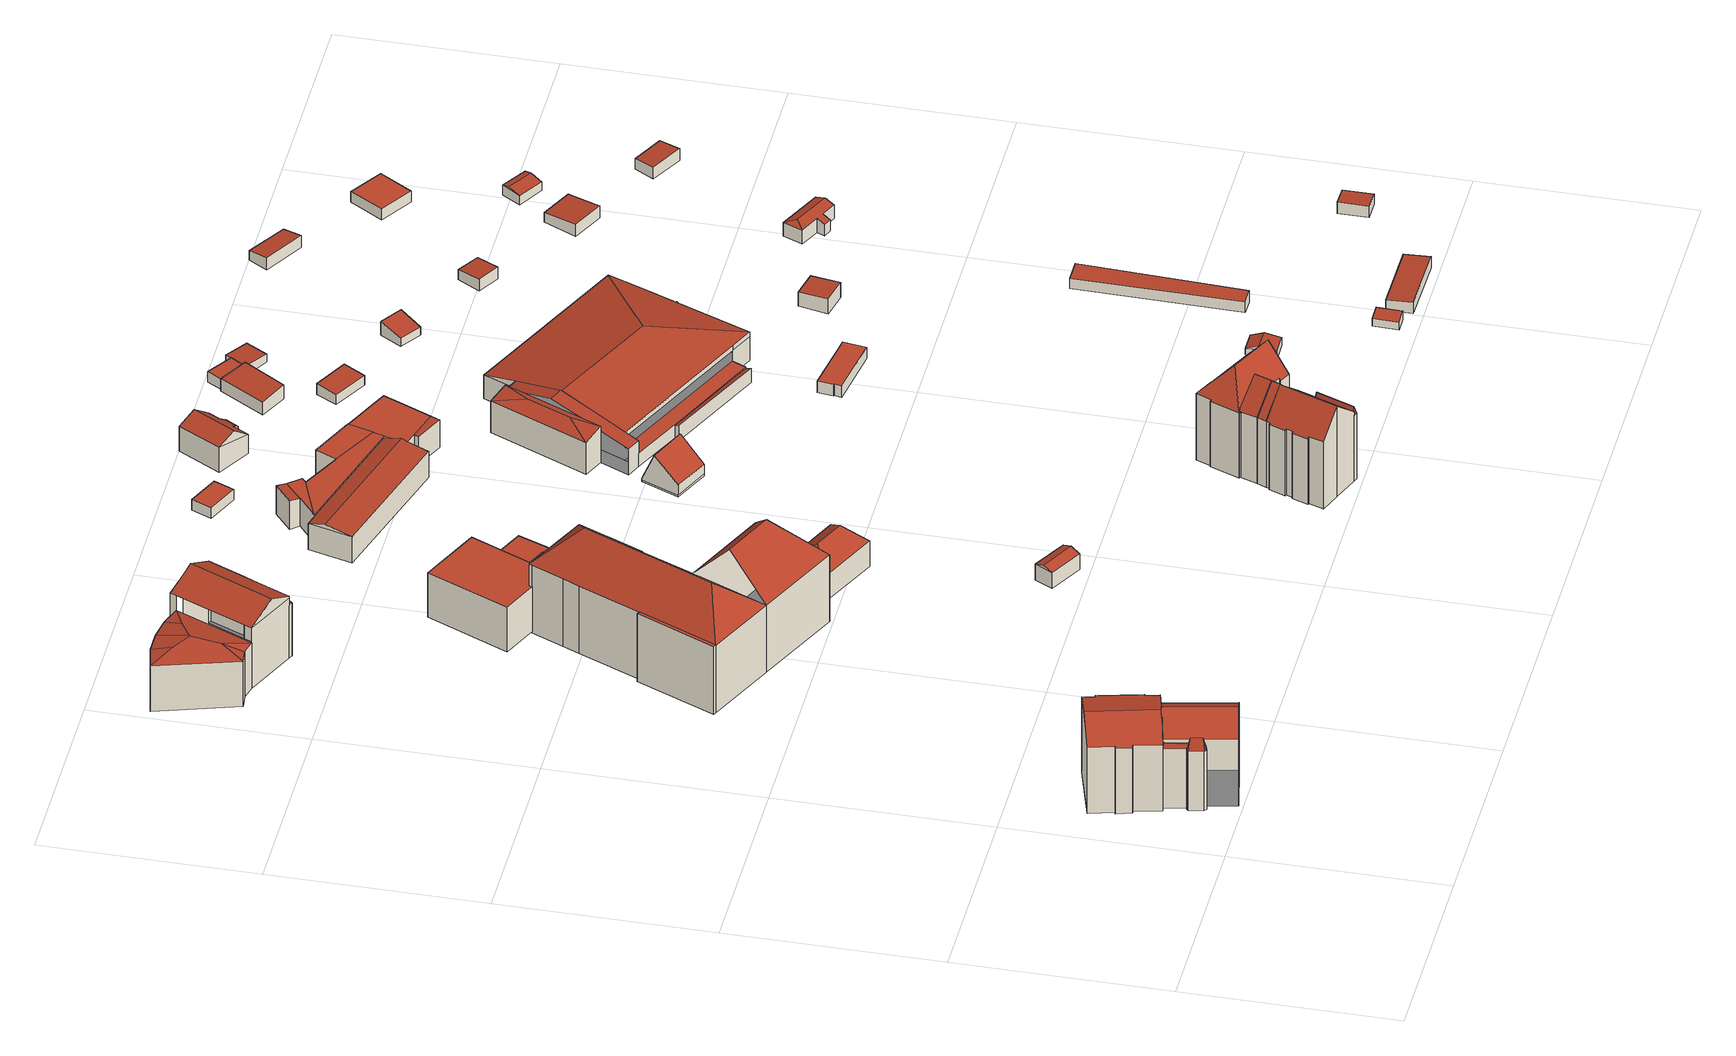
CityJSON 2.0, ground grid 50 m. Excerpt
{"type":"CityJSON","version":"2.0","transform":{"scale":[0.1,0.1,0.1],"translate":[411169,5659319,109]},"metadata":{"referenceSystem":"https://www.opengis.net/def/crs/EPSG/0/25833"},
"CityObjects":{
"building1":{"type":"Building","attributes":{"Gemeindeschluessel":14612000,"Geometrietyp2DReferenz":"3000","function":"31001_9998","roofType":"9999"},"children":["building1-1","building1-2"]},
"building1-1":{"type":"BuildingPart","attributes":{"Dachtyp_tdc":"tdcGableRoof","Dachneigung":29.77,"QualitaetDacherkennung":67,"Geometrietyp2DReferenz":"3000","measuredHeight":21.8,"roofType":"3100"},"parents":["building1"],"geometry":[{"type":"MultiSurface","lod":"2","boundaries":[[[0,1,2,3]],[[1,4,5,2]],[[6,0,3,7,8]],[[4,1,9]],[[0,6,10]],[[1,0,10,9]],[[6,4,9,10]],[[3,2,5,11,7]]],"semantics":{"surfaces":[{"type":"WallSurface"},{"type":"RoofSurface"},{"type":"GroundSurface"}],"values":[0,0,0,0,0,1,1,2]}}]},
"building1-2":{"type":"BuildingPart","attributes":{"Dachtyp_tdc":"tdcFreeFormRoof","Dachneigung":74.6,"QualitaetDacherkennung":23,"Geometrietyp2DReferenz":"3000","measuredHeight":18.67,"roofType":"5000"},"parents":["building1"],"geometry":[{"type":"MultiSurface","lod":"2","boundaries":[[[12,8,7,13]],[[14,15,16,11]],[[15,17,18,16]],[[17,19,20,18]],[[19,21,22,20]],[[21,23,24,22]],[[23,12,13,24]],[[25,26,27,23,21]],[[25,21,19]],[[28,29,26,25,19,17]],[[28,17,15]],[[29,28,15,14]],[[30,27,26,29,14,8]],[[30,8,12]],[[27,30,12,23]],[[13,7,11,16,18,20,22,24]]],"semantics":{"surfaces":[{"type":"WallSurface"},{"type":"RoofSurface"},{"type":"GroundSurface"}],"values":[0,0,0,0,0,0,0,1,1,1,1,1,1,1,1,2]}}]},
"building2":{"type":"Building","attributes":{"Dachtyp_tdc":"tdcFreeFormRoof","Gemeindeschluessel":14612000,"Dachneigung":26.97,"QualitaetDacherkennung":44,"Geometrietyp2DReferenz":"3000","measuredHeight":21.44,"function":"31001_9998","roofType":"5000"},"geometry":[{"type":"Solid","lod":"2","boundaries":[[[[31,32,3,33]],[[32,34,13,3]],[[34,35,36,13]],[[35,37,38,36]],[[37,39,40,38]],[[39,41,42,40]],[[41,43,44,42]],[[43,45,46,44]],[[45,47,48,46]],[[47,49,50,48]],[[49,51,52,50]],[[51,53,54,52]],[[53,31,33,54]],[[31,53,51,49,47,55,56,32]],[[39,37,35,34,56,55,45,43,41]],[[34,32,56]],[[47,45,55]],[[33,3,13,36,38,40,42,44,46,48,50,52,54]]]],"semantics":{"surfaces":[{"type":"WallSurface"},{"type":"RoofSurface"},{"type":"GroundSurface"}],"values":[[0,0,0,0,0,0,0,0,0,0,0,0,0,1,1,0,0,2]]}}]},
"building3":{"type":"Building","attributes":{"Gemeindeschluessel":14612000,"Geometrietyp2DReferenz":"3000","function":"31001_9998","roofType":"9999"},"children":["building3-1","building3-2","building3-3","building3-4","building3-5"]},
"building3-1":{"type":"BuildingPart","attributes":{"Dachtyp_tdc":"tdcPolyFlatRoof","Dachneigung":4.57,"QualitaetDacherkennung":49,"Geometrietyp2DReferenz":"3000","measuredHeight":4.59,"roofType":"2100"},"parents":["building3"],"geometry":[{"type":"MultiSurface","lod":"2","boundaries":[[[57,58,59,60]],[[58,61,62,59]],[[61,63,64,62]],[[61,58,57,63]],[[64,60,59,62]]],"semantics":{"surfaces":[{"type":"WallSurface"},{"type":"RoofSurface"},{"type":"GroundSurface"}],"values":[0,0,0,1,2]}}]},
"building3-2":{"type":"BuildingPart","attributes":{"Dachtyp_tdc":"tdcFreeFormRoof","Dachneigung":75.08,"QualitaetDacherkennung":10,"Geometrietyp2DReferenz":"3000","measuredHeight":14.79,"roofType":"5000"},"parents":["building3"],"geometry":[{"type":"MultiSurface","lod":"2","boundaries":[[[65,66,67,68]],[[66,69,70,67]],[[69,71,72,70]],[[73,71,69]],[[74,73,69,66]],[[74,66,65]],[[73,74,65,71]],[[68,67,70,72]]],"semantics":{"surfaces":[{"type":"WallSurface"},{"type":"RoofSurface"},{"type":"GroundSurface"}],"values":[0,0,0,0,1,1,1,2]}}]},
"building3-3":{"type":"BuildingPart","attributes":{"Dachtyp_tdc":"tdcFreeFormRoof","Dachneigung":13.52,"QualitaetDacherkennung":8,"Geometrietyp2DReferenz":"3000","measuredHeight":13.81,"roofType":"5000"},"parents":["building3"],"geometry":[{"type":"MultiSurface","lod":"2","boundaries":[[[75,76,77]],[[78,75,77,79]],[[80,81,78,79,82]],[[80,82,83]],[[84,85,81,80,83,86]],[[87,88,89,90]],[[88,86,91,89]],[[86,83,92,91]],[[83,82,93,92]],[[82,79,94,93]],[[79,77,95,94]],[[77,76,96,95]],[[84,86,88]],[[85,84,88,87]],[[75,78,81,85,87,76]],[[90,89,91,92,93,94,95,96]]],"semantics":{"surfaces":[{"type":"RoofSurface"},{"type":"WallSurface"},{"type":"GroundSurface"}],"values":[0,0,0,0,0,1,1,1,1,1,1,1,0,0,0,2]}}]},
"building3-4":{"type":"BuildingPart","attributes":{"Dachtyp_tdc":"tdcFreeFormRoof","Dachneigung":53.21,"QualitaetDacherkennung":8,"Geometrietyp2DReferenz":"3000","measuredHeight":14.84,"roofType":"5000"},"parents":["building3"],"geometry":[{"type":"MultiSurface","lod":"2","boundaries":[[[97,98,99,100]],[[98,101,102,99]],[[101,103,104,102]],[[105,103,101]],[[106,105,101,98]],[[106,98,97]],[[105,106,97,103]],[[100,99,102,104]]],"semantics":{"surfaces":[{"type":"WallSurface"},{"type":"RoofSurface"},{"type":"GroundSurface"}],"values":[0,0,0,1,1,1,1,2]}}]},
"building3-5":{"type":"BuildingPart","attributes":{"Dachtyp_tdc":"tdcGableRoof","Dachneigung":26.55,"QualitaetDacherkennung":39,"Geometrietyp2DReferenz":"3000","measuredHeight":19.61,"roofType":"3100"},"parents":["building3"],"geometry":[{"type":"MultiSurface","lod":"2","boundaries":[[[107,108,109,110,111,112]],[[113,114,115,109,108,116]],[[117,113,116,118]],[[118,116,108,107]],[[119,110,109,115,120]],[[120,115,114,121]],[[121,114,113,117]],[[111,110,119]],[[96,60,64,68,72,100,104,90]],[[112,96,76]],[[112,111,57,60,96]],[[119,120,65,68,64,63]],[[121,117,97,100,72,71]],[[118,107,87,90,104,103]]],"semantics":{"surfaces":[{"type":"RoofSurface"},{"type":"WallSurface"},{"type":"GroundSurface"}],"values":[0,0,1,1,1,1,1,1,2,1,1,1,1,1]}}]},
"building4":{"type":"Building","attributes":{"name":"Pestalozzi-Gymnasium Dresden","Gemeindeschluessel":14612000,"Geometrietyp2DReferenz":"3000","function":"31001_3021","roofType":"9999"},"children":["building4-1","building4-2","building4-3","building4-4","building4-5"]},
"building4-1":{"type":"BuildingPart","attributes":{"Dachtyp_tdc":"tdcHipAndGableRoof","Dachneigung":46.59,"QualitaetDacherkennung":69,"Geometrietyp2DReferenz":"3000","measuredHeight":28.2,"roofType":"5000"},"parents":["building4"],"geometry":[{"type":"MultiSurface","lod":"2","boundaries":[[[122,123,124,125]],[[122,126,127,123]],[[126,128,127]],[[129,130,131,132,133]],[[130,134,135,136,131]],[[130,129,126,122,137]],[[122,125,138,137]],[[138,134,130,137]],[[124,123,127,132,131,136,139]]],"semantics":{"surfaces":[{"type":"WallSurface"},{"type":"RoofSurface"},{"type":"GroundSurface"}],"values":[0,0,0,0,0,1,1,1,2]}}]},
"building4-2":{"type":"BuildingPart","attributes":{"Dachtyp_tdc":"tdcHipRoof","Dachneigung":38.95,"QualitaetDacherkennung":81,"Geometrietyp2DReferenz":"3000","measuredHeight":10.91,"roofType":"3200"},"parents":["building4"],"geometry":[{"type":"MultiSurface","lod":"2","boundaries":[[[140,141,142,143]],[[141,144,145,142]],[[144,146,147,145]],[[148,149,150,151]],[[149,140,143,150]],[[141,140,152]],[[149,148,153,146,144,154]],[[140,149,154,152]],[[144,141,152,154]],[[143,142,145,147,151,150]]],"semantics":{"surfaces":[{"type":"WallSurface"},{"type":"RoofSurface"},{"type":"GroundSurface"}],"values":[0,0,0,0,0,1,1,1,1,2]}}]},
"building4-3":{"type":"BuildingPart","attributes":{"Dachtyp_tdc":"tdcGableRoof","Dachneigung":38.6,"QualitaetDacherkennung":70,"Geometrietyp2DReferenz":"3000","measuredHeight":8.26,"roofType":"3100"},"parents":["building4"],"geometry":[{"type":"MultiSurface","lod":"2","boundaries":[[[128,155,148,151,127]],[[146,133,132,147]],[[128,156,157,155]],[[146,157,156,133]],[[155,157,146,153]],[[151,147,132,127]]],"semantics":{"surfaces":[{"type":"WallSurface"},{"type":"RoofSurface"},{"type":"GroundSurface"}],"values":[0,0,1,1,0,2]}}]},
"building4-4":{"type":"BuildingPart","attributes":{"Dachtyp_tdc":"tdcPolyFlatRoof","Dachneigung":0,"QualitaetDacherkennung":35,"Geometrietyp2DReferenz":"3000","measuredHeight":18.03,"roofType":"1000"},"parents":["building4"],"geometry":[{"type":"MultiSurface","lod":"2","boundaries":[[[158,159,160,161,162]],[[159,163,164,160]],[[163,165,166,167,164]],[[165,163,159,158]],[[161,160,164,167]]],"semantics":{"surfaces":[{"type":"WallSurface"},{"type":"RoofSurface"},{"type":"GroundSurface"}],"values":[0,0,0,1,2]}}]},
"building4-5":{"type":"BuildingPart","attributes":{"Dachtyp_tdc":"tdcHipRoof","Dachneigung":41.33,"QualitaetDacherkennung":64,"Geometrietyp2DReferenz":"3000","measuredHeight":25.89,"roofType":"3200"},"parents":["building4"],"geometry":[{"type":"MultiSurface","lod":"2","boundaries":[[[168,169,170,171]],[[169,125,124,170]],[[135,162,161,136]],[[166,172,173,167]],[[172,174,175,173]],[[174,176,177,175]],[[176,178,179,177]],[[178,180,181,179]],[[180,182,183,181]],[[182,184,185,183]],[[184,186,187,185]],[[186,168,171,187]],[[182,180,178,188]],[[162,135,189]],[[178,176,174,172,166,162,189,188]],[[135,190,125,169,168,186,184,182,188,189]],[[171,170,124,139,136,161,167,173,175,177,179,181,183,185,187]]],"semantics":{"surfaces":[{"type":"WallSurface"},{"type":"RoofSurface"},{"type":"GroundSurface"}],"values":[0,0,0,0,0,0,0,0,0,0,0,0,1,1,1,1,2]}}]},
"building5":{"type":"Building","attributes":{"name":"Pestalozzi-Gymnasium Dresden","Dachtyp_tdc":"tdcPolyFlatRoof","Gemeindeschluessel":14612000,"Dachneigung":0,"QualitaetDacherkennung":74,"Geometrietyp2DReferenz":"3000","measuredHeight":11.78,"function":"31001_3021","roofType":"1000"},"geometry":[{"type":"Solid","lod":"2","boundaries":[[[[191,192,193,194]],[[192,195,196,193]],[[195,197,198,196]],[[197,199,200,198]],[[199,201,202,200]],[[201,203,204,202]],[[203,205,206,204]],[[205,191,194,206]],[[205,203,201,199,197,195,192,191]],[[194,193,196,198,200,202,204,206]]]],"semantics":{"surfaces":[{"type":"WallSurface"},{"type":"RoofSurface"},{"type":"GroundSurface"}],"values":[[0,0,0,0,0,0,0,0,1,2]]}}]},
"building6":{"type":"Building","attributes":{"Dachtyp_tdc":"tdcGableRoof","Gemeindeschluessel":14612000,"Dachneigung":20.87,"QualitaetDacherkennung":35,"Geometrietyp2DReferenz":"3000","measuredHeight":5.17,"function":"31001_9998","roofType":"3100"},"geometry":[{"type":"Solid","lod":"2","boundaries":[[[[207,208,209,210]],[[208,211,212,209]],[[211,213,214,212]],[[213,207,210,214]],[[211,208,215]],[[207,213,216]],[[208,207,216,215]],[[213,211,215,216]],[[210,209,212,214]]]],"semantics":{"surfaces":[{"type":"WallSurface"},{"type":"RoofSurface"},{"type":"GroundSurface"}],"values":[[0,0,0,0,0,0,1,1,2]]}}]},
"building7":{"type":"Building","attributes":{"name":"Pestalozzi-Gymnasium Dresden","Gemeindeschluessel":14612000,"Geometrietyp2DReferenz":"3000","function":"31001_3021","roofType":"9999"},"children":["building7-1","building7-2","building7-3"]},
"building7-1":{"type":"BuildingPart","attributes":{"Dachtyp_tdc":"tdcPolyFlatRoof","Dachneigung":0,"QualitaetDacherkennung":66,"Geometrietyp2DReferenz":"3000","measuredHeight":3.68,"roofType":"1000"},"parents":["building7"],"geometry":[{"type":"MultiSurface","lod":"2","boundaries":[[[217,218,219,220,221]],[[218,222,223,224,225,219]],[[226,227,228,229,230,231]],[[227,226,232,222,218,217]],[[220,219,225,230,229]]],"semantics":{"surfaces":[{"type":"WallSurface"},{"type":"RoofSurface"},{"type":"GroundSurface"}],"values":[0,0,0,1,2]}}]},
"building7-2":{"type":"BuildingPart","attributes":{"Dachtyp_tdc":"tdcPolyFlatRoof","Dachneigung":0,"QualitaetDacherkennung":85,"Geometrietyp2DReferenz":"3000","measuredHeight":3.59,"roofType":"1000"},"parents":["building7"],"geometry":[{"type":"MultiSurface","lod":"2","boundaries":[[[233,221,220,234]],[[228,235,236,229]],[[235,237,238,236]],[[237,233,234,238]],[[237,235,228,221,233]],[[234,220,229,236,238]]],"semantics":{"surfaces":[{"type":"WallSurface"},{"type":"RoofSurface"},{"type":"GroundSurface"}],"values":[0,0,0,0,1,2]}}]},
"building7-3":{"type":"BuildingPart","attributes":{"Dachtyp_tdc":"tdcGableRoof","Dachneigung":52.36,"QualitaetDacherkennung":3,"Geometrietyp2DReferenz":"3000","measuredHeight":11.34,"roofType":"3100"},"parents":["building7"],"geometry":[{"type":"MultiSurface","lod":"2","boundaries":[[[239,240,241,242,243]],[[244,240,239]],[[224,223,244]],[[245,246,247,230,225]],[[244,239,246,245]],[[239,243,247,246]],[[243,231,230,247]],[[224,244,245,225]],[[223,232,248,241,240,244]],[[242,241,248,226]],[[243,242,226,231]]],"semantics":{"surfaces":[{"type":"WallSurface"},{"type":"GroundSurface"},{"type":"RoofSurface"}],"values":[0,0,0,1,0,0,0,0,2,2,0]}}]},
"building8":{"type":"Building","attributes":{"Gemeindeschluessel":14612000,"Geometrietyp2DReferenz":"3000","function":"31001_9998","roofType":"9999"},"children":["building8-1","building8-2","building8-3"]},
"building8-1":{"type":"BuildingPart","attributes":{"Dachtyp_tdc":"tdcGableRoof","Dachneigung":48.84,"QualitaetDacherkennung":62,"Geometrietyp2DReferenz":"3000","measuredHeight":24.03,"roofType":"3100"},"parents":["building8"],"geometry":[{"type":"MultiSurface","lod":"2","boundaries":[[[249,250,251,252]],[[250,253,254,251]],[[255,256,257,258]],[[256,249,252,257]],[[259,260,253,250,249]],[[249,256,255,261,262,259]],[[252,251,254,263,264,258,257]]],"semantics":{"surfaces":[{"type":"WallSurface"},{"type":"RoofSurface"},{"type":"GroundSurface"}],"values":[0,0,0,0,1,1,2]}}]},
"building8-2":{"type":"BuildingPart","attributes":{"Dachtyp_tdc":"tdcFreeFormRoof","Dachneigung":77.68,"QualitaetDacherkennung":41,"Geometrietyp2DReferenz":"3000","measuredHeight":19.38,"roofType":"5000"},"parents":["building8"],"geometry":[{"type":"MultiSurface","lod":"2","boundaries":[[[265,266,267,268]],[[266,269,270,267]],[[269,271,272,270]],[[271,273,274,272]],[[275,276,277,278]],[[276,265,268,277]],[[273,271,279]],[[271,269,266,265,276,280,279]],[[276,275,280]],[[275,273,279,280]],[[268,267,270,272,274,278,277]]],"semantics":{"surfaces":[{"type":"WallSurface"},{"type":"RoofSurface"},{"type":"GroundSurface"}],"values":[0,0,0,0,0,0,1,1,1,1,2]}}]},
"building8-3":{"type":"BuildingPart","attributes":{"Dachtyp_tdc":"tdcGableRoof","Dachneigung":39.2,"QualitaetDacherkennung":67,"Geometrietyp2DReferenz":"3000","measuredHeight":23.85,"roofType":"3100"},"parents":["building8"],"geometry":[{"type":"MultiSurface","lod":"2","boundaries":[[[281,282,283,284]],[[282,285,286,283]],[[285,287,288,286]],[[287,289,290,288]],[[289,291,292,290]],[[291,293,294,292]],[[293,295,255,258,294]],[[296,297,298,254,253]],[[297,299,275,278,298]],[[300,301,302,274,273]],[[301,303,304,302]],[[303,305,306,304]],[[305,281,284,306]],[[301,300,299,297,296,260,307,262,261]],[[261,295,293,291,289,287,285,282,281,305,303,301]],[[284,283,286,288,290,292,294,258,264,263,254,298,278,274,302,304,306]]],"semantics":{"surfaces":[{"type":"WallSurface"},{"type":"RoofSurface"},{"type":"GroundSurface"}],"values":[0,0,0,0,0,0,0,0,0,0,0,0,0,1,1,2]}}]},
"building9":{"type":"Building","attributes":{"Dachtyp_tdc":"tdcPolyFlatRoof","Gemeindeschluessel":14612000,"Dachneigung":0,"QualitaetDacherkennung":78,"Geometrietyp2DReferenz":"3000","measuredHeight":2.87,"function":"31001_9998","roofType":"1000"},"geometry":[{"type":"Solid","lod":"2","boundaries":[[[[308,309,310,311]],[[309,312,313,310]],[[312,314,315,313]],[[314,308,311,315]],[[314,312,309,308]],[[311,310,313,315]]]],"semantics":{"surfaces":[{"type":"WallSurface"},{"type":"RoofSurface"},{"type":"GroundSurface"}],"values":[[0,0,0,0,1,2]]}}]},
"building10":{"type":"Building","attributes":{"Gemeindeschluessel":14612000,"Geometrietyp2DReferenz":"3000","function":"31001_9998","roofType":"9999"},"children":["building10-1","building10-2"]},
"building10-1":{"type":"BuildingPart","attributes":{"Dachtyp_tdc":"tdcHipAndGableRoof","Dachneigung":48.24,"QualitaetDacherkennung":53,"Geometrietyp2DReferenz":"3000","measuredHeight":23.87,"roofType":"5000"},"parents":["building10"],"geometry":[{"type":"MultiSurface","lod":"2","boundaries":[[[316,317,318,319]],[[317,320,321,318]],[[320,322,323,321]],[[322,324,325,323]],[[324,326,327,325]],[[326,328,329,327]],[[328,330,331,332,329]],[[333,334,335,336,337]],[[334,338,339,335]],[[338,340,341,339]],[[340,342,343,341]],[[342,344,345,343]],[[344,316,319,345]],[[346,347,340,338,334,333,348]],[[346,349,350,351,330,328,326,324,322,347]],[[348,352,353,354,346]],[[322,320,317,316,344,342,340,347]],[[319,318,321,323,325,327,329,332,355,356,357,358,336,335,339,341,343,345]]],"semantics":{"surfaces":[{"type":"WallSurface"},{"type":"RoofSurface"},{"type":"GroundSurface"}],"values":[0,0,0,0,0,0,0,0,0,0,0,0,0,1,1,1,1,2]}}]},
"building10-2":{"type":"BuildingPart","attributes":{"Dachtyp_tdc":"tdcGableRoof","Dachneigung":49.05,"QualitaetDacherkennung":69,"Geometrietyp2DReferenz":"3000","measuredHeight":23.95,"roofType":"3100"},"parents":["building10"],"geometry":[{"type":"MultiSurface","lod":"2","boundaries":[[[331,359,360,332]],[[359,361,362,360]],[[363,349,364,354,365,352,366,337,367,368,256,249]],[[249,361,359,331,351,363]],[[362,369,370,371,372,336,358,357,356,355,332,360]],[[361,249,369,362]],[[249,256,370,369]],[[256,368,371,370]],[[368,367,372,371]],[[367,337,336,372]]],"semantics":{"surfaces":[{"type":"WallSurface"},{"type":"RoofSurface"},{"type":"GroundSurface"}],"values":[0,0,1,1,2,0,0,0,0,0]}}]},
"building11":{"type":"Building","attributes":{"Gemeindeschluessel":14612000,"Geometrietyp2DReferenz":"3000","function":"31001_9998","roofType":"9999"},"children":["building11-1","building11-2","building11-3","building11-4","building11-5","building11-6","building11-7"]},
"building11-1":{"type":"BuildingPart","attributes":{"Dachtyp_tdc":"tdcPolyFlatRoof","Dachneigung":0,"QualitaetDacherkennung":82,"Geometrietyp2DReferenz":"3000","measuredHeight":7.32,"roofType":"1000"},"parents":["building11"],"geometry":[{"type":"MultiSurface","lod":"2","boundaries":[[[373,374,375,376]],[[377,378,379,374,373]],[[376,375,380,381,382]]],"semantics":{"surfaces":[{"type":"WallSurface"},{"type":"RoofSurface"},{"type":"GroundSurface"}],"values":[0,1,2]}}]},
"building11-2":{"type":"BuildingPart","attributes":{"Dachtyp_tdc":"tdcPolyFlatRoof","Dachneigung":0,"QualitaetDacherkennung":83,"Geometrietyp2DReferenz":"3000","measuredHeight":7.37,"roofType":"1000"},"parents":["building11"],"geometry":[{"type":"MultiSurface","lod":"2","boundaries":[[[383,384,385,386]],[[384,387,388,385]],[[389,390,391,392,393]],[[390,389,394,387,384,383,379,395]],[[386,385,388,393,392,381,380]]],"semantics":{"surfaces":[{"type":"WallSurface"},{"type":"RoofSurface"},{"type":"GroundSurface"}],"values":[0,0,0,1,2]}}]},
"building11-3":{"type":"BuildingPart","attributes":{"Dachtyp_tdc":"tdcPolyFlatRoof","Dachneigung":2.88,"QualitaetDacherkennung":47,"Geometrietyp2DReferenz":"3000","measuredHeight":7.45,"roofType":"2100"},"parents":["building11"],"geometry":[{"type":"MultiSurface","lod":"2","boundaries":[[[396,397,389,393,398]],[[387,399,400,388]],[[399,396,398,400]],[[399,387,394,397,396]],[[398,393,388,400]]],"semantics":{"surfaces":[{"type":"WallSurface"},{"type":"RoofSurface"},{"type":"GroundSurface"}],"values":[0,0,0,1,2]}}]},
"building11-4":{"type":"BuildingPart","attributes":{"Dachtyp_tdc":"tdcGableRoof","Dachneigung":10.16,"QualitaetDacherkennung":30,"Geometrietyp2DReferenz":"3000","measuredHeight":8.01,"roofType":"3100"},"parents":["building11"],"geometry":[{"type":"MultiSurface","lod":"2","boundaries":[[[401,402,403,404]],[[402,405,382,403]],[[391,406,407,392]],[[406,401,404,407]],[[401,406,408,409,410]],[[411,405,402,410,409,395]],[[401,410,402]],[[391,390,408,406]],[[404,403,382,381,392,407]]],"semantics":{"surfaces":[{"type":"WallSurface"},{"type":"RoofSurface"},{"type":"GroundSurface"}],"values":[0,0,0,0,1,1,0,0,2]}}]},
"building11-5":{"type":"BuildingPart","attributes":{"Dachtyp_tdc":"tdcPolyFlatRoof","Dachneigung":0,"QualitaetDacherkennung":62,"Geometrietyp2DReferenz":"3000","measuredHeight":7.35,"roofType":"1000"},"parents":["building11"],"geometry":[{"type":"MultiSurface","lod":"2","boundaries":[[[412,413,382,377]],[[414,415,416,417]],[[414,373,376,415]],[[414,417,412,377,373]],[[376,382,413,416,415]]],"semantics":{"surfaces":[{"type":"WallSurface"},{"type":"RoofSurface"},{"type":"GroundSurface"}],"values":[0,0,0,1,2]}}]},
"building11-6":{"type":"BuildingPart","attributes":{"Dachtyp_tdc":"tdcPolyFlatRoof","Dachneigung":0,"QualitaetDacherkennung":77,"Geometrietyp2DReferenz":"3000","measuredHeight":7.39,"roofType":"1000"},"parents":["building11"],"geometry":[{"type":"MultiSurface","lod":"2","boundaries":[[[418,419,420,375,374]],[[419,421,383,386,420]],[[422,421,419,418]],[[375,420,386,380]]],"semantics":{"surfaces":[{"type":"WallSurface"},{"type":"RoofSurface"},{"type":"GroundSurface"}],"values":[0,0,1,2]}}]},
"building11-7":{"type":"BuildingPart","attributes":{"Dachtyp_tdc":"tdcPolyFlatRoof","Dachneigung":6.54,"QualitaetDacherkennung":74,"Geometrietyp2DReferenz":"3000","measuredHeight":7.62,"roofType":"2100"},"parents":["building11"],"geometry":[{"type":"MultiSurface","lod":"2","boundaries":[[[423,417,416,424]],[[412,425,426,413]],[[425,423,424,426]],[[425,412,417,423]],[[424,416,413,426]]],"semantics":{"surfaces":[{"type":"WallSurface"},{"type":"RoofSurface"},{"type":"GroundSurface"}],"values":[0,0,0,1,2]}}]},
"building12":{"type":"Building","attributes":{"Dachtyp_tdc":"tdcGableRoof","Gemeindeschluessel":14612000,"Dachneigung":66.15,"QualitaetDacherkennung":6,"Geometrietyp2DReferenz":"3000","measuredHeight":8.43,"function":"31001_9998","roofType":"3100"},"geometry":[{"type":"Solid","lod":"2","boundaries":[[[[427,428,429,430]],[[428,431,432,429]],[[431,433,434,432]],[[433,435,436,434]],[[435,427,430,436]],[[437,438,439,427]],[[440,441,439,438,442]],[[433,442,438,437,435]],[[431,440,442,433]],[[428,441,440,431]],[[427,439,441,428]],[[435,437,427]],[[430,429,432,434,436]]]],"semantics":{"surfaces":[{"type":"WallSurface"},{"type":"RoofSurface"},{"type":"GroundSurface"}],"values":[[0,0,0,0,0,1,1,0,0,0,0,0,2]]}}]},
"building13":{"type":"Building","attributes":{"Dachtyp_tdc":"tdcFreeFormRoof","Gemeindeschluessel":14612000,"Dachneigung":35.95,"QualitaetDacherkennung":59,"Geometrietyp2DReferenz":"3000","measuredHeight":8.39,"function":"31001_9998","roofType":"5000"},"geometry":[{"type":"Solid","lod":"2","boundaries":[[[[443,444,445,446]],[[444,447,448,445]],[[447,449,450,448]],[[449,451,452,450]],[[451,453,454,452]],[[453,455,456,454]],[[455,457,458,456]],[[457,443,446,458]],[[459,460,444,443]],[[449,447,460,459,457,455,453,451]],[[443,457,459]],[[447,444,460]],[[446,445,448,450,452,454,456,458]]]],"semantics":{"surfaces":[{"type":"WallSurface"},{"type":"RoofSurface"},{"type":"GroundSurface"}],"values":[[0,0,0,0,0,0,0,0,1,1,0,0,2]]}}]},
"building14":{"type":"Building","attributes":{"name":"Sportkomplex Motor Mickten","Gemeindeschluessel":14612000,"Geometrietyp2DReferenz":"3000","function":"31001_3211","roofType":"9999"},"children":["building14-1","building14-2","building14-3","building14-4","building14-5","building14-6"]},
"building14-1":{"type":"BuildingPart","attributes":{"Dachtyp_tdc":"tdcHipRoof","Dachneigung":20.72,"QualitaetDacherkennung":60,"Geometrietyp2DReferenz":"3000","measuredHeight":9.84,"roofType":"3200"},"parents":["building14"],"geometry":[{"type":"MultiSurface","lod":"2","boundaries":[[[461,462,463,464]],[[462,465,466,467,463]],[[468,461,464,469,470,471]],[[465,462,472]],[[461,468,473]],[[462,461,473,472]],[[468,474,475,465,472,473]],[[464,463,467,469]]],"semantics":{"surfaces":[{"type":"WallSurface"},{"type":"RoofSurface"},{"type":"GroundSurface"}],"values":[0,0,0,1,1,1,1,2]}}]},
"building14-2":{"type":"BuildingPart","attributes":{"Dachtyp_tdc":"tdcPolyFlatRoof","Dachneigung":0,"QualitaetDacherkennung":76,"Geometrietyp2DReferenz":"3000","measuredHeight":3.49,"roofType":"1000"},"parents":["building14"],"geometry":[{"type":"MultiSurface","lod":"2","boundaries":[[[476,477,478,479,480]],[[481,482,483,484,485]],[[486,482,481,477,476]],[[480,479,484,483,487]]],"semantics":{"surfaces":[{"type":"WallSurface"},{"type":"RoofSurface"},{"type":"GroundSurface"}],"values":[0,0,1,2]}}]},
"building14-3":{"type":"BuildingPart","attributes":{"Dachtyp_tdc":"tdcGableRoof","Dachneigung":12.04,"QualitaetDacherkennung":56,"Geometrietyp2DReferenz":"3000","measuredHeight":11.25,"roofType":"3100"},"parents":["building14"],"geometry":[{"type":"MultiSurface","lod":"2","boundaries":[[[466,488,489,490,467]],[[491,492,493,483,482]],[[488,466,475,494,495]],[[492,491,496,497,495,494,474,471]],[[467,490,487,483,493,469]]],"semantics":{"surfaces":[{"type":"WallSurface"},{"type":"RoofSurface"},{"type":"GroundSurface"}],"values":[0,0,1,1,2]}}]},
"building14-4":{"type":"BuildingPart","attributes":{"Dachtyp_tdc":"tdcHipAndGableRoof","Dachneigung":13.46,"QualitaetDacherkennung":39,"Geometrietyp2DReferenz":"3000","measuredHeight":11.31,"roofType":"5000"},"parents":["building14"],"geometry":[{"type":"MultiSurface","lod":"2","boundaries":[[[498,499,500,501,502]],[[503,504,505]],[[503,506,507,504]],[[506,508,476,480,507]],[[489,509,510,490]],[[509,498,502,510]],[[511,498,512,513,514]],[[498,509,488,515,497,516,512]],[[517,518,513,512,516,496]],[[508,518,517,519,520]],[[489,488,509]],[[499,511,514,503]],[[503,514,513,506]],[[506,513,518,508]],[[498,511,499]],[[502,501,504,507,480,487,490,510]]],"semantics":{"surfaces":[{"type":"WallSurface"},{"type":"RoofSurface"},{"type":"GroundSurface"}],"values":[0,0,0,0,0,0,1,1,1,0,0,0,0,0,0,2]}}]},
"building14-5":{"type":"BuildingPart","attributes":{"Dachtyp_tdc":"tdcPolyFlatRoof","Dachneigung":25.45,"QualitaetDacherkennung":61,"Geometrietyp2DReferenz":"3000","measuredHeight":3.86,"roofType":"2100"},"parents":["building14"],"geometry":[{"type":"MultiSurface","lod":"2","boundaries":[[[478,521,522,479]],[[521,523,524,522]],[[523,485,484,524]],[[485,523,521,478]],[[479,522,524,484]]],"semantics":{"surfaces":[{"type":"WallSurface"},{"type":"RoofSurface"},{"type":"GroundSurface"}],"values":[0,0,0,1,2]}}]},
"building14-6":{"type":"BuildingPart","attributes":{"Dachtyp_tdc":"tdcPolyFlatRoof","Dachneigung":16.22,"QualitaetDacherkennung":71,"Geometrietyp2DReferenz":"3000","measuredHeight":4.77,"roofType":"2100"},"parents":["building14"],"geometry":[{"type":"MultiSurface","lod":"2","boundaries":[[[500,525,526,501]],[[525,527,528,526]],[[527,529,530,528]],[[529,531,532,530]],[[531,533,534,532]],[[533,535,536,534]],[[535,537,538,536]],[[537,505,504,538]],[[537,535,533,531,529,527,525,500,505]],[[504,501,526,528,530,532,534,536,538]]],"semantics":{"surfaces":[{"type":"WallSurface"},{"type":"RoofSurface"},{"type":"GroundSurface"}],"values":[0,0,0,0,0,0,0,0,1,2]}}]},
"building15":{"type":"Building","attributes":{"Dachtyp_tdc":"tdcPolyFlatRoof","Gemeindeschluessel":14612000,"Dachneigung":3.69,"QualitaetDacherkennung":73,"Geometrietyp2DReferenz":"3000","measuredHeight":3.78,"function":"31001_9998","roofType":"2100"},"geometry":[{"type":"Solid","lod":"2","boundaries":[[[[539,540,541,542]],[[540,543,544,541]],[[543,545,546,544]],[[545,547,548,546]],[[547,539,542,548]],[[547,545,543,540,539]],[[542,541,544,546,548]]]],"semantics":{"surfaces":[{"type":"WallSurface"},{"type":"RoofSurface"},{"type":"GroundSurface"}],"values":[[0,0,0,0,0,1,2]]}}]},
"building16":{"type":"Building","attributes":{"Gemeindeschluessel":14612000,"Dachorientierung":0,"MittlereTraufHoehe":112.73,"ObjektHoehe":3,"BodenHoehe":109.73,"Geometrietyp2DReferenz":"3000","BezugspunktDach":"2000","AbsoluteHoehe":112.73,"Dachflaeche":82.22,"measuredHeight":3,"function":"31001_9998","storeysAboveGround":1},"geometry":[{"type":"MultiSurface","lod":"2","boundaries":[[[549,550,551,552,553,554]],[[554,553,555,556]],[[553,552,557,555]],[[552,551,558,557]],[[551,550,559,558]],[[550,549,560,559]],[[549,554,556,560]],[[556,555,557,558,559,560]]],"semantics":{"surfaces":[{"type":"RoofSurface"},{"type":"WallSurface"},{"type":"GroundSurface"}],"values":[0,1,1,1,1,1,1,2]}}]},
"building17":{"type":"Building","attributes":{"Dachtyp_tdc":"tdcPolyFlatRoof","Gemeindeschluessel":14612000,"Dachneigung":3.4,"QualitaetDacherkennung":80,"Geometrietyp2DReferenz":"3000","measuredHeight":2.82,"function":"31001_9998","roofType":"2100"},"geometry":[{"type":"Solid","lod":"2","boundaries":[[[[561,562,563,564]],[[562,565,566,563]],[[565,567,568,566]],[[567,561,564,568]],[[567,565,562,561]],[[564,563,566,568]]]],"semantics":{"surfaces":[{"type":"WallSurface"},{"type":"RoofSurface"},{"type":"GroundSurface"}],"values":[[0,0,0,0,1,2]]}}]},
"building18":{"type":"Building","attributes":{"Dachtyp_tdc":"tdcGableRoof","Gemeindeschluessel":14612000,"Dachneigung":10.11,"QualitaetDacherkennung":93,"Geometrietyp2DReferenz":"3000","measuredHeight":2.85,"function":"31001_9998","roofType":"3100"},"geometry":[{"type":"Solid","lod":"2","boundaries":[[[[569,570,571,572]],[[570,573,574,571]],[[573,575,576,574]],[[575,569,572,576]],[[573,570,577]],[[569,575,578]],[[570,569,578,577]],[[575,573,577,578]],[[572,571,574,576]]]],"semantics":{"surfaces":[{"type":"WallSurface"},{"type":"RoofSurface"},{"type":"GroundSurface"}],"values":[[0,0,0,0,0,0,1,1,2]]}}]},
"building19":{"type":"Building","attributes":{"Dachtyp_tdc":"tdcPolyFlatRoof","Gemeindeschluessel":14612000,"Dachneigung":0,"QualitaetDacherkennung":57,"Geometrietyp2DReferenz":"3000","measuredHeight":2.74,"function":"31001_9998","roofType":"1000"},"geometry":[{"type":"Solid","lod":"2","boundaries":[[[[579,580,581,546]],[[580,582,583,581]],[[582,584,585,583]],[[584,586,587,585]],[[586,588,548,587]],[[588,579,546,548]],[[588,586,584,582,580,579]],[[546,581,583,585,587,548]]]],"semantics":{"surfaces":[{"type":"WallSurface"},{"type":"RoofSurface"},{"type":"GroundSurface"}],"values":[[0,0,0,0,0,0,1,2]]}}]},
"building20":{"type":"Building","attributes":{"Dachtyp_tdc":"tdcPolyFlatRoof","Gemeindeschluessel":14612000,"Dachneigung":9.11,"QualitaetDacherkennung":98,"Geometrietyp2DReferenz":"3000","measuredHeight":2.54,"function":"31001_9998","roofType":"2100"},"geometry":[{"type":"Solid","lod":"2","boundaries":[[[[589,590,591,592]],[[590,593,594,591]],[[593,595,596,594]],[[595,589,592,596]],[[595,593,590,589]],[[592,591,594,596]]]],"semantics":{"surfaces":[{"type":"WallSurface"},{"type":"RoofSurface"},{"type":"GroundSurface"}],"values":[[0,0,0,0,1,2]]}}]},
"building21":{"type":"Building","attributes":{"Dachtyp_tdc":"tdcPolyFlatRoof","Gemeindeschluessel":14612000,"Dachneigung":3.91,"QualitaetDacherkennung":67,"Geometrietyp2DReferenz":"3000","measuredHeight":2.53,"function":"31001_9998","roofType":"2100"},"geometry":[{"type":"Solid","lod":"2","boundaries":[[[[597,598,599,600]],[[598,601,602,599]],[[601,603,604,602]],[[603,605,606,604]],[[605,597,600,606]],[[605,603,601,598,597]],[[600,599,602,604,606]]]],"semantics":{"surfaces":[{"type":"WallSurface"},{"type":"RoofSurface"},{"type":"GroundSurface"}],"values":[[0,0,0,0,0,1,2]]}}]},
"building22":{"type":"Building","attributes":{"Dachtyp_tdc":"tdcPolyFlatRoof","Gemeindeschluessel":14612000,"Dachneigung":13.94,"QualitaetDacherkennung":80,"Geometrietyp2DReferenz":"3000","measuredHeight":3.61,"function":"31001_9998","roofType":"2100"},"geometry":[{"type":"Solid","lod":"2","boundaries":[[[[607,608,609,610]],[[608,611,612,609]],[[611,613,614,612]],[[613,607,610,614]],[[613,611,608,607]],[[610,609,612,614]]]],"semantics":{"surfaces":[{"type":"WallSurface"},{"type":"RoofSurface"},{"type":"GroundSurface"}],"values":[[0,0,0,0,1,2]]}}]},
"building23":{"type":"Building","attributes":{"Dachtyp_tdc":"tdcPolyFlatRoof","Gemeindeschluessel":14612000,"Dachneigung":3.82,"QualitaetDacherkennung":80,"Geometrietyp2DReferenz":"3000","measuredHeight":3.06,"function":"31001_9998","roofType":"2100"},"geometry":[{"type":"Solid","lod":"2","boundaries":[[[[615,616,617,618]],[[616,619,620,617]],[[619,621,622,620]],[[621,615,618,622]],[[621,619,616,615]],[[618,617,620,622]]]],"semantics":{"surfaces":[{"type":"WallSurface"},{"type":"RoofSurface"},{"type":"GroundSurface"}],"values":[[0,0,0,0,1,2]]}}]},
"building24":{"type":"Building","attributes":{"Dachtyp_tdc":"tdcPolyFlatRoof","Gemeindeschluessel":14612000,"Dachneigung":5.96,"QualitaetDacherkennung":60,"Geometrietyp2DReferenz":"3000","measuredHeight":3.17,"function":"31001_9998","roofType":"2100"},"geometry":[{"type":"Solid","lod":"2","boundaries":[[[[623,624,625,626]],[[624,627,628,625]],[[627,629,630,628]],[[629,623,626,630]],[[629,627,624,623]],[[626,625,628,630]]]],"semantics":{"surfaces":[{"type":"WallSurface"},{"type":"RoofSurface"},{"type":"GroundSurface"}],"values":[[0,0,0,0,1,2]]}}]},
"building25":{"type":"Building","attributes":{"Dachtyp_tdc":"tdcPolyFlatRoof","Gemeindeschluessel":14612000,"Dachneigung":3.34,"QualitaetDacherkennung":86,"Geometrietyp2DReferenz":"3000","measuredHeight":4.11,"function":"31001_9998","roofType":"2100"},"geometry":[{"type":"Solid","lod":"2","boundaries":[[[[631,632,633,634]],[[632,635,636,633]],[[635,637,638,636]],[[637,631,634,638]],[[637,635,632,631]],[[634,633,636,638]]]],"semantics":{"surfaces":[{"type":"WallSurface"},{"type":"RoofSurface"},{"type":"GroundSurface"}],"values":[[0,0,0,0,1,2]]}}]},
"building26":{"type":"Building","attributes":{"Dachtyp_tdc":"tdcPolyFlatRoof","Gemeindeschluessel":14612000,"Dachneigung":3.48,"QualitaetDacherkennung":82,"Geometrietyp2DReferenz":"3000","measuredHeight":3.04,"function":"31001_9998","roofType":"2100"},"geometry":[{"type":"Solid","lod":"2","boundaries":[[[[639,640,641,642]],[[640,643,644,641]],[[643,645,646,644]],[[645,639,642,646]],[[645,643,640,639]],[[642,641,644,646]]]],"semantics":{"surfaces":[{"type":"WallSurface"},{"type":"RoofSurface"},{"type":"GroundSurface"}],"values":[[0,0,0,0,1,2]]}}]},
"building27":{"type":"Building","attributes":{"Dachtyp_tdc":"tdcPolyFlatRoof","Gemeindeschluessel":14612000,"Dachneigung":6.16,"QualitaetDacherkennung":85,"Geometrietyp2DReferenz":"3000","measuredHeight":3.17,"function":"31001_9998","roofType":"2100"},"geometry":[{"type":"Solid","lod":"2","boundaries":[[[[647,648,649,650]],[[648,651,652,649]],[[651,653,654,652]],[[653,647,650,654]],[[653,651,648,647]],[[650,649,652,654]]]],"semantics":{"surfaces":[{"type":"WallSurface"},{"type":"RoofSurface"},{"type":"GroundSurface"}],"values":[[0,0,0,0,1,2]]}}]},
"building28":{"type":"Building","attributes":{"Dachtyp_tdc":"tdcPolyFlatRoof","Gemeindeschluessel":14612000,"Dachneigung":3.82,"QualitaetDacherkennung":91,"Geometrietyp2DReferenz":"3000","measuredHeight":3.01,"function":"31001_9998","roofType":"2100"},"geometry":[{"type":"Solid","lod":"2","boundaries":[[[[655,656,657,658]],[[656,659,660,657]],[[659,661,662,660]],[[661,655,658,662]],[[661,659,656,655]],[[658,657,660,662]]]],"semantics":{"surfaces":[{"type":"WallSurface"},{"type":"RoofSurface"},{"type":"GroundSurface"}],"values":[[0,0,0,0,1,2]]}}]},
"building29":{"type":"Building","attributes":{"Dachtyp_tdc":"tdcHipAndGableRoof","Gemeindeschluessel":14612000,"Dachneigung":18.08,"QualitaetDacherkennung":83,"Geometrietyp2DReferenz":"3000","measuredHeight":4.4,"function":"31001_9998","roofType":"5000"},"geometry":[{"type":"Solid","lod":"2","boundaries":[[[[663,664,665,666]],[[664,667,668,665]],[[667,669,670,668]],[[669,671,672,670]],[[671,673,674,672]],[[673,675,676,674]],[[675,677,678,676]],[[677,679,680,678]],[[679,663,666,680]],[[675,673,681]],[[673,671,669,667,664,663,679,681]],[[679,677,675,681]],[[666,665,668,670,672,674,676,678,680]]]],"semantics":{"surfaces":[{"type":"WallSurface"},{"type":"RoofSurface"},{"type":"GroundSurface"}],"values":[[0,0,0,0,0,0,0,0,0,1,1,1,2]]}}]},
"building30":{"type":"Building","attributes":{"Dachtyp_tdc":"tdcPolyFlatRoof","Gemeindeschluessel":14612000,"Dachneigung":3.76,"QualitaetDacherkennung":74,"Geometrietyp2DReferenz":"3000","measuredHeight":3.19,"function":"31001_9998","roofType":"2100"},"geometry":[{"type":"Solid","lod":"2","boundaries":[[[[682,683,684,685]],[[683,686,687,684]],[[686,688,689,687]],[[688,682,685,689]],[[688,686,683,682]],[[685,684,687,689]]]],"semantics":{"surfaces":[{"type":"WallSurface"},{"type":"RoofSurface"},{"type":"GroundSurface"}],"values":[[0,0,0,0,1,2]]}}]},
"building31":{"type":"Building","attributes":{"Dachtyp_tdc":"tdcPolyFlatRoof","Gemeindeschluessel":14612000,"Dachneigung":0,"QualitaetDacherkennung":61,"Geometrietyp2DReferenz":"3000","measuredHeight":2.88,"function":"31001_9998","roofType":"1000"},"geometry":[{"type":"Solid","lod":"2","boundaries":[[[[690,691,692,693]],[[691,694,695,692]],[[694,696,697,695]],[[696,690,693,697]],[[696,694,691,690]],[[693,692,695,697]]]],"semantics":{"surfaces":[{"type":"WallSurface"},{"type":"RoofSurface"},{"type":"GroundSurface"}],"values":[[0,0,0,0,1,2]]}}]},
"building32":{"type":"Building","attributes":{"Dachtyp_tdc":"tdcGableRoof","Gemeindeschluessel":14612000,"Dachneigung":14.06,"QualitaetDacherkennung":81,"Geometrietyp2DReferenz":"3000","measuredHeight":3.1,"function":"31001_9998","roofType":"3100"},"geometry":[{"type":"Solid","lod":"2","boundaries":[[[[698,699,700,701]],[[699,702,703,700]],[[702,704,705,703]],[[704,698,701,705]],[[702,699,706]],[[698,704,707]],[[699,698,707,706]],[[704,702,706,707]],[[701,700,703,705]]]],"semantics":{"surfaces":[{"type":"WallSurface"},{"type":"RoofSurface"},{"type":"GroundSurface"}],"values":[[0,0,0,0,0,0,1,1,2]]}}]},
"building33":{"type":"Building","attributes":{"Dachtyp_tdc":"tdcPolyFlatRoof","Gemeindeschluessel":14612000,"Dachneigung":3.24,"QualitaetDacherkennung":69,"Geometrietyp2DReferenz":"3000","measuredHeight":3.03,"function":"31001_9998","roofType":"2100"},"geometry":[{"type":"Solid","lod":"2","boundaries":[[[[708,709,710,711]],[[709,712,713,710]],[[712,714,715,713]],[[714,708,711,715]],[[714,712,709,708]],[[711,710,713,715]]]],"semantics":{"surfaces":[{"type":"WallSurface"},{"type":"RoofSurface"},{"type":"GroundSurface"}],"values":[[0,0,0,0,1,2]]}}]}
},
"vertices":[
[254,198,203],[291,33,203],[291,33,25],[254,198,25],[162,6,202],[162,6,25],[128,166,203],[128,166,25],[128,166,182],[223,19,243],[187,181,243],[148,74,25],
[121,164,182],[121,164,25],[148,74,182],[136,71,182],[136,71,25],[131,75,182],[131,75,25],[124,108,182],[124,108,25],[126,112,182],[126,112,25],[132,113,182],[132,113,25],[129,107,199],[133,105,211],[137,110,195],[138,79,210],[138,80,212],[125,161,196],
[246,229,224],[254,198,224],[246,229,25],[121,164,206],[110,161,201],[110,161,25],[95,224,201],[95,224,25],[90,223,198],[90,223,25],[79,259,198],[79,259,25],[84,260,200],[84,260,25],[68,317,200],[68,317,25],[211,361,224],[211,361,25],[218,333,224],[218,333,25],[224,334,223],[224,334,25],[251,231,223],[251,231,25],[142,340,239],[184,180,239],
[224,2360,66],[236,2387,63],[236,2387,20],[224,2360,20],[277,2369,63],[277,2369,20],[265,2341,66],[265,2341,20],
[349,2303,152],[357,2300,152],[357,2300,20],[349,2303,20],[318,2213,152],[318,2213,20],[310,2217,152],[310,2217,20],[314,2215,168],[351,2298,167],
[163,2322,149],[218,2346,140],[173,2362,140],[115,2296,157],[120,2370,140],[73,2321,151],[110,2293,158],[68,2370,140],[10,2358,140],[106,2223,152],[106,2224,152],[69,2167,140],[137,2163,140],[103,2171,140],[103,2171,20],[137,2163,20],[69,2167,20],[10,2358,20],[68,2370,20],[120,2370,20],[173,2362,20],[218,2346,20],
[300,2194,162],[308,2191,162],[308,2191,20],[300,2194,20],[269,2103,162],[269,2103,20],[261,2107,162],[261,2107,20],[267,2109,168],[302,2188,168],
[137,2163,180],[202,2133,216],[290,2330,216],[265,2341,202],[224,2360,180],[218,2346,180],[300,2194,184],[310,2217,184],[349,2303,184],[261,2107,184],[300,2194,180],[261,2107,180],[265,2341,180],[349,2303,180],[310,2217,180],
[720,1185,194],[720,1185,17],[512,1278,17],[512,1278,194],[688,1113,194],[688,1113,17],[688,1113,85],[673,1078,194],[640,1006,194],[640,1006,17],[673,1078,17],[673,1078,84],[433,1099,194],[433,1099,193],[433,1099,17],[596,1134,299],[473,1189,299],[473,1189,17],
[895,1059,83],[853,964,84],[853,964,17],[895,1059,17],[708,1029,84],[708,1029,17],[721,1057,84],[721,1057,17],[736,1092,84],[750,1123,83],[750,1123,17],[736,1092,17],[839,1026,126],[724,1064,84],[762,1060,126],
[736,1092,85],[681,1096,99],[729,1075,99],
[265,1174,197],[258,1177,197],[258,1177,17],[265,1174,17],[265,1174,195],[341,1362,197],[341,1362,17],[348,1359,197],[348,1359,195],[348,1359,17],
[572,1402,190],[568,1404,193],[568,1404,17],[572,1402,17],[413,1505,195],[413,1505,17],[431,1544,196],[431,1544,17],[464,1619,196],[464,1619,17],[468,1627,196],[468,1627,17],[573,1580,195],[573,1580,17],[634,1553,194],[634,1553,17],[603,1485,194],[603,1485,17],[608,1483,190],[608,1483,17],[515,1515,276],[378,1207,276],[473,1189,193],
[464,1619,139],[381,1656,139],[381,1656,21],[464,1619,21],[467,1849,139],[467,1849,21],[613,1784,139],[613,1784,21],[550,1643,139],[550,1643,21],[592,1624,139],[592,1624,21],[573,1580,139],[573,1580,21],[468,1627,139],[468,1627,21],
[922,519,70],[842,562,70],[842,562,28],[922,519,28],[865,604,71],[865,604,28],[945,560,71],[945,560,28],[853,583,79],[933,540,79],
[710,1572,44],[702,1553,44],[702,1553,7],[710,1572,7],[710,1572,43],[673,1564,44],[673,1564,43],[673,1564,41],[673,1564,7],[582,1600,44],[592,1624,44],[592,1624,43],[592,1624,7],[582,1600,7],[582,1600,41],[672,1565,44],
[767,1715,43],[767,1715,7],[550,1643,43],[550,1643,7],[613,1784,43],[613,1784,7],
[634,1553,41],[634,1553,84],[608,1565,120],[573,1580,43],[573,1580,41],[663,1538,41],[663,1538,7],[634,1553,7],[573,1580,7],[617,1586,120],
[1360,194,266],[1413,174,202],[1413,174,26],[1360,194,26],[1405,152,202],[1405,152,26],[1300,193,201],[1309,214,202],[1309,214,26],[1300,193,26],[1352,173,266],[1361,170,256],[1351,174,265],[1351,173,265],[1352,173,26],[1351,174,26],
[1416,103,156],[1402,66,155],[1402,66,26],[1416,103,26],[1393,69,200],[1393,69,26],[1371,10,200],[1371,10,26],[1362,13,200],[1362,13,26],[1398,109,200],[1407,106,200],[1407,106,26],[1398,109,26],[1368,16,220],[1401,104,220],
[1259,92,198],[1273,130,198],[1273,130,26],[1259,92,26],[1276,129,202],[1276,129,26],[1282,145,202],[1282,145,26],[1279,146,198],[1279,146,26],[1294,185,198],[1294,185,26],[1297,184,201],[1297,184,26],[1300,193,202],[1405,152,217],[1413,149,210],[1413,149,26],[1398,109,210],[1362,13,210],[1300,37,265],[1300,37,26],[1250,56,203],[1250,56,26],[1263,91,202],[1263,91,26],[1352,173,263],
[711,2376,54],[733,2423,54],[733,2423,26],[711,2376,26],[807,2390,54],[807,2390,26],[787,2343,54],[787,2343,26],
[1502,299,198],[1500,294,204],[1500,294,27],[1502,299,27],[1527,281,204],[1527,281,27],[1503,232,265],[1503,232,27],[1478,181,200],[1478,181,27],[1451,194,200],[1451,194,27],[1453,197,204],[1453,197,27],[1427,210,204],[1427,210,201],[1427,210,27],[1320,257,199],[1347,325,200],[1347,325,27],[1320,257,27],[1320,257,197],[1349,324,202],[1349,324,27],[1364,360,203],[1364,360,27],[1410,337,204],[1410,337,27],[1412,341,199],[1412,341,27],[1325,258,204],[1396,283,265],[1321,256,200],[1327,257,204],[1376,234,204],[1424,211,204],[1322,256,200],[1324,255,200],[1325,257,202],[1376,234,27],[1325,258,27],[1324,255,27],[1321,256,27],
[1425,207,201],[1425,207,27],[1413,174,201],[1413,174,27],[1376,234,266],[1325,258,202],[1324,255,202],[1321,256,198],[1319,255,197],[1322,253,201],[1360,194,27],[1309,214,27],[1322,253,27],[1319,255,27],
[784,2185,100],[878,2139,100],[878,2139,27],[784,2185,27],[672,2142,100],[983,2056,100],[990,2082,100],[990,2082,27],[983,2056,27],[672,2142,27],
[1007,2141,100],[1125,2088,100],[1125,2088,27],[1007,2141,27],[1074,1974,100],[1074,1974,27],[999,1994,100],[968,2003,100],[968,2003,95],[968,2003,27],[999,1994,27],[1019,1989,100],[978,2038,100],
[994,1983,101],[999,1994,101],[994,1983,27],[1064,1952,101],[1064,1952,27],
[617,2047,95],[645,2149,95],[645,2149,27],[617,2047,27],[672,2142,95],[954,1952,95],[954,1952,27],[968,2003,104],[972,2015,107],[634,2110,107],[983,2056,95],
[723,2184,100],[723,2184,27],[796,2195,100],[796,2195,27],[771,2224,27],[771,2224,100],
[878,2139,101],[900,2188,101],[900,2188,27],[1007,2141,101],[990,2082,101],
[755,2243,103],[755,2243,27],[707,2203,103],[707,2203,27],
[1136,1470,23],[1121,1436,23],[1121,1436,18],[1136,1470,18],[1096,1379,23],[1096,1379,18],[1009,1418,23],[1009,1418,18],[1047,1506,23],[1047,1506,18],[1047,1506,26],[1034,1476,102],[1122,1438,102],[1096,1379,49],[1121,1436,101],[1009,1418,50],
[875,2394,94],[932,2494,94],[932,2494,28],[875,2394,28],[1012,2447,79],[1012,2447,28],[997,2421,79],[997,2421,28],[1015,2410,65],[1015,2410,28],[996,2379,65],[996,2379,28],[979,2389,79],[979,2389,28],[955,2348,79],[955,2348,28],[916,2370,112],[974,2470,112],
[1049,1628,101],[1154,1860,101],[1154,1860,17],[1049,1628,17],[1202,1838,112],[1202,1838,100],[1202,1838,17],[1098,1607,112],[1098,1607,17],[1098,1607,89],[1098,1607,101],[1159,1781,115],[1112,1677,115],[1118,1651,112],[1183,1796,112],
[1469,1398,52],[1454,1366,52],[1454,1366,49],[1454,1366,17],[1469,1398,17],[1218,1471,52],[1101,1524,52],[1101,1524,17],[1218,1471,17],[1218,1471,49],[1116,1557,52],[1116,1557,17],
[1236,1823,100],[1236,1823,80],[1236,1823,17],[1101,1524,85],[1067,1539,85],[1067,1539,17],[1152,1728,129],[1186,1713,129],[1145,1622,108],[1186,1712,129],
[1680,1716,80],[1645,1637,80],[1645,1637,57],[1645,1637,17],[1680,1716,17],[1542,1409,80],[1542,1409,17],[1542,1409,57],[1526,1373,80],[1526,1373,17],[1469,1398,80],[1271,1900,80],[1271,1900,17],[1645,1637,83],[1448,1591,130],[1526,1373,92],[1542,1409,91],[1236,1822,100],[1185,1710,130],[1116,1557,92],[1469,1398,92],[1116,1557,87],[1116,1557,80],
[1448,1353,55],[1448,1353,17],[1212,1459,56],[1212,1459,17],
[1662,1630,62],[1662,1630,17],[1641,1584,62],[1641,1584,17],[1632,1565,62],[1632,1565,17],[1638,1557,65],[1638,1557,17],[1623,1543,62],[1623,1543,17],[1616,1527,62],[1616,1527,17],[1559,1402,62],[1559,1402,17],
[1163,2315,66],[1097,2347,61],[1097,2347,28],[1163,2315,28],[1164,2453,61],[1164,2453,28],[1167,2451,61],[1167,2451,28],[1226,2413,66],[1226,2413,28],
[1454,1172,37],[1451,1155,37],[1599,1133,37],[1607,1187,37],[1457,1210,37],[1452,1173,37],[1457,1210,7],[1452,1173,7],[1607,1187,7],[1599,1133,7],[1451,1155,7],[1454,1172,7],
[1276,2207,57],[1250,2157,53],[1250,2157,28],[1276,2207,28],[1169,2201,53],[1169,2201,28],[1195,2250,57],[1195,2250,28],
[1820,271,39],[1770,271,39],[1770,271,18],[1820,271,18],[1770,341,34],[1770,341,18],[1820,341,34],[1820,341,18],[1770,310,46],[1820,310,46],
[1167,2451,55],[1190,2488,55],[1190,2488,28],[1250,2449,55],[1250,2449,28],[1227,2413,55],[1227,2413,28],[1227,2412,55],[1227,2412,28],[1226,2413,55],
[1958,36,47],[1922,36,42],[1922,36,22],[1958,36,22],[1923,96,42],[1923,96,22],[1959,95,47],[1959,95,22],
[1227,2413,54],[1250,2449,54],[1250,2449,29],[1227,2413,29],[1259,2463,54],[1259,2463,29],[1315,2429,50],[1315,2429,29],[1285,2379,50],[1285,2379,29],
[1401,2111,50],[1433,2161,65],[1433,2161,29],[1401,2111,29],[1484,2128,65],[1484,2128,29],[1451,2078,50],[1451,2078,29],
[1986,20,52],[1987,80,48],[1987,80,22],[1986,20,22],[2157,78,48],[2157,78,22],[2156,17,52],[2156,17,22],
[1971,375,39],[1934,376,35],[1934,376,7],[1971,375,7],[1938,762,34],[1938,762,7],[1988,760,39],[1988,760,7],
[1812,1302,48],[1797,1233,52],[1797,1233,11],[1812,1302,11],[1733,1246,52],[1733,1246,11],[1748,1315,48],[1748,1315,11],
[1631,1989,61],[1662,2041,57],[1662,2041,30],[1631,1989,30],[1714,2010,57],[1714,2010,30],[1683,1959,61],[1683,1959,30],
[1727,2438,56],[1705,2394,61],[1705,2394,30],[1727,2438,30],[1610,2449,61],[1610,2449,30],[1636,2493,56],[1636,2493,30],
[2362,187,44],[2312,187,47],[2312,187,17],[2362,187,17],[2312,257,47],[2312,257,17],[2362,257,44],[2362,257,17],
[2063,1304,55],[2026,1321,55],[2026,1321,19],[2063,1304,19],[2018,1303,48],[2018,1303,19],[1998,1311,48],[1998,1311,19],[2007,1330,55],[2007,1330,19],[1959,1352,55],[1959,1352,19],[1979,1398,54],[1979,1398,19],[2084,1350,54],[2084,1350,19],[2074,1327,63],[2074,1327,19],[1984,1368,63],
[1980,1869,56],[1944,1792,62],[1944,1792,30],[1980,1869,30],[1868,1828,62],[1868,1828,30],[1904,1905,56],[1904,1905,30],
[1839,2247,58],[1887,2325,58],[1887,2325,30],[1839,2247,30],[1965,2277,58],[1965,2277,30],[1916,2199,58],[1916,2199,30],
[2013,1934,54],[1953,1970,54],[1953,1970,31],[2013,1934,31],[1980,2013,58],[1980,2013,31],[2039,1976,58],[2039,1976,31],[1970,1997,62],[2029,1961,62],
[2106,1710,61],[2133,1756,58],[2133,1756,30],[2106,1710,30],[2209,1718,57],[2209,1718,30],[2184,1669,61],[2184,1669,30]
]}
